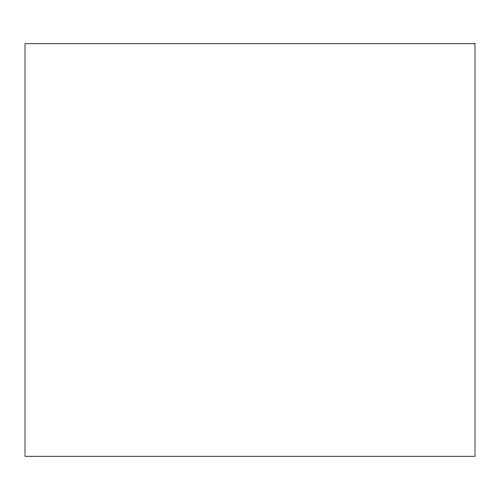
<?xml version="1.0" encoding="UTF-8"?>
<svg xmlns="http://www.w3.org/2000/svg" width="500" height="500" viewBox="0 0 500 500"><rect width="100%" height="100%" fill="white"/><g stroke="black" fill="none" stroke-linecap="round" stroke-linejoin="round"><path stroke-width="0.75" d="M475 43.75L25 43.75L25 456.25L475 456.25L475 43.75"/></g></svg>
